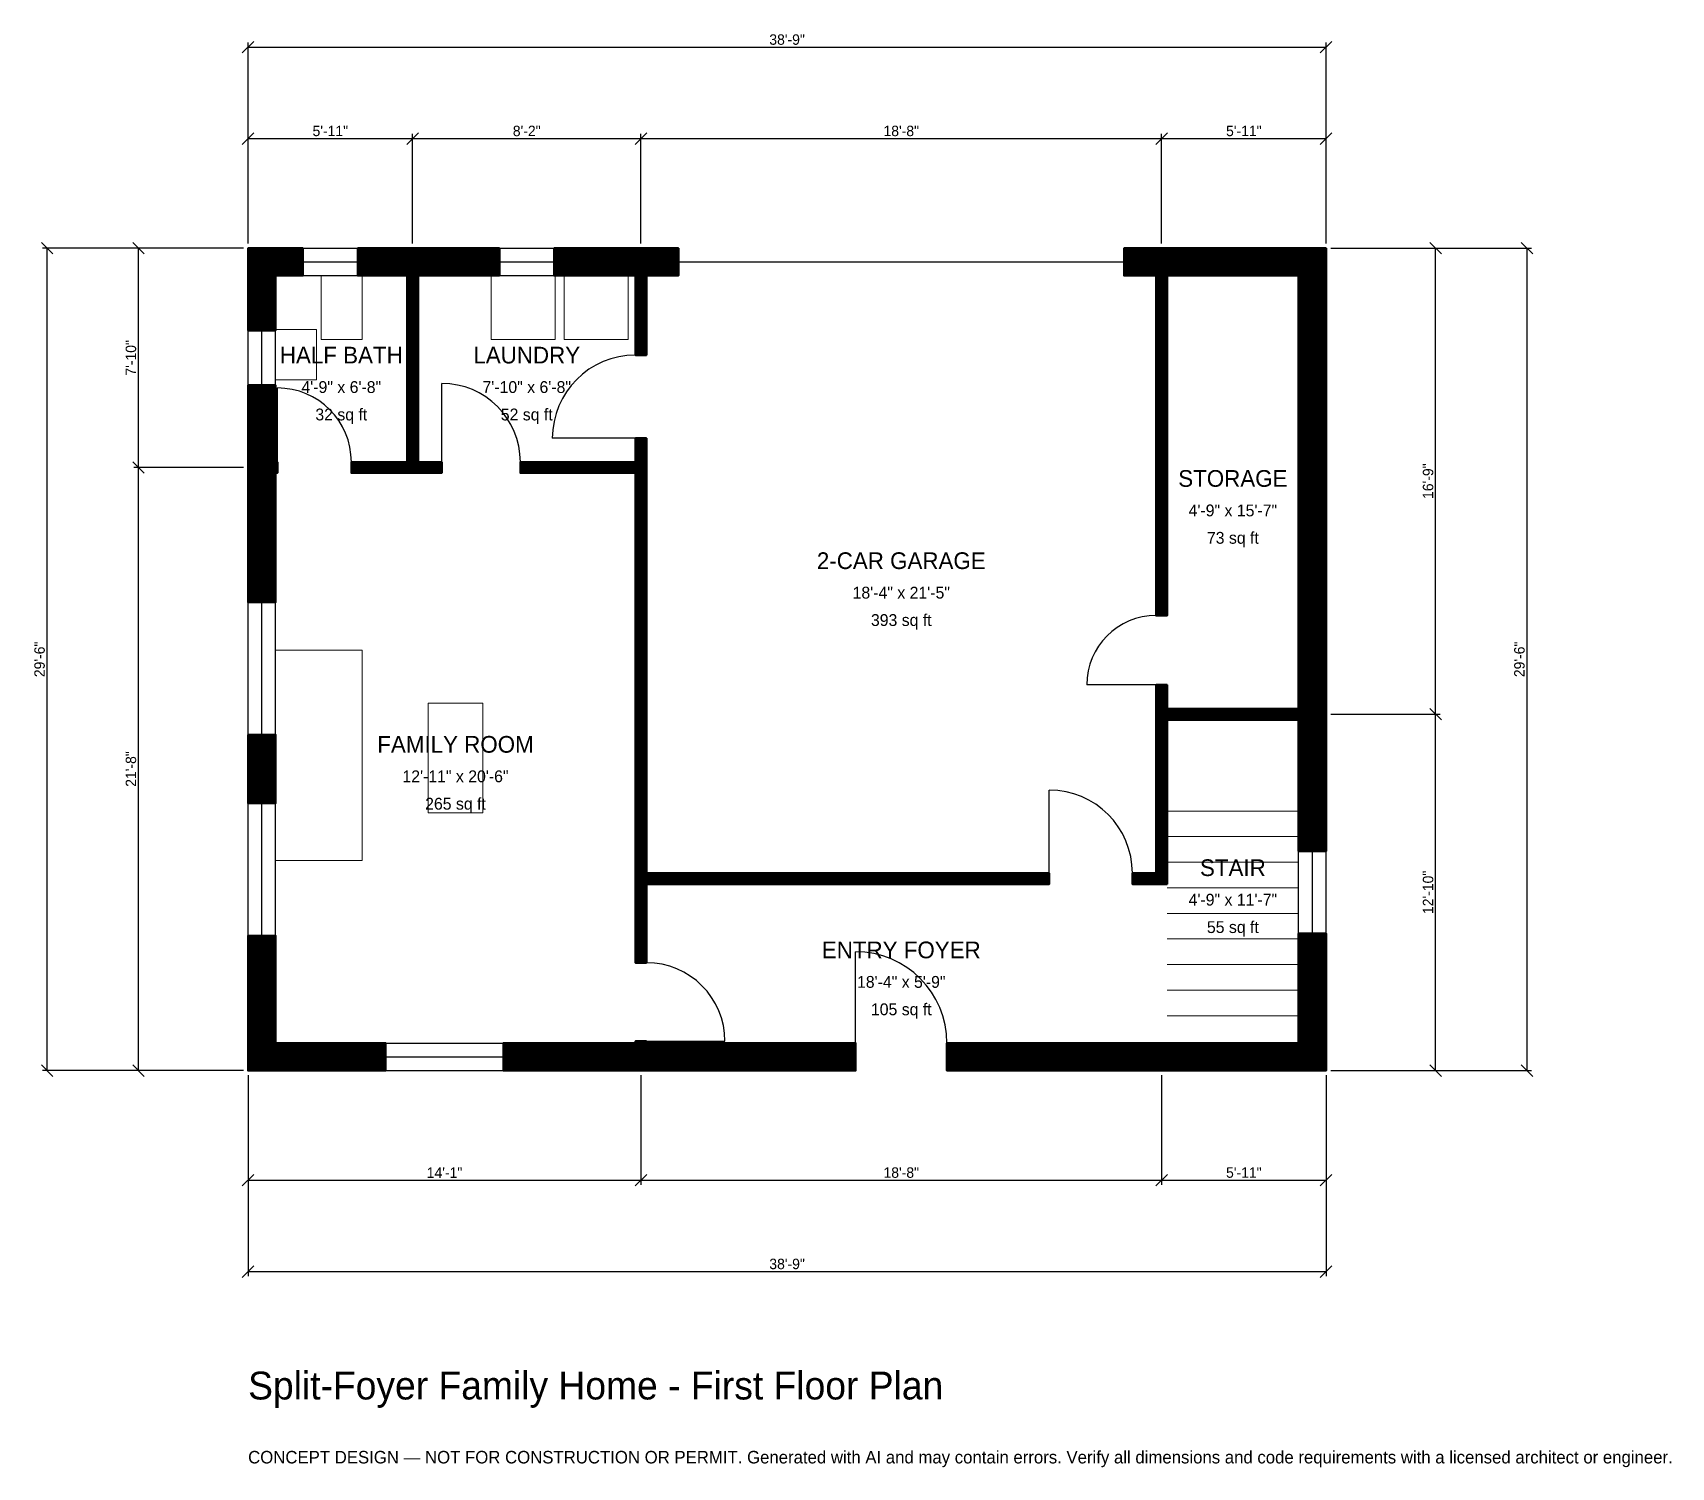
# Model space of a CAD drawing. Header units: inches. Extents: x -93 to 613, y -171 to 447.
import ezdxf
from ezdxf.enums import TextEntityAlignment as Align

# ---------------------------------------------------------------- set-up
doc = ezdxf.new("R2010")
doc.units = ezdxf.units.IN
doc.header["$MEASUREMENT"] = 0
doc.linetypes.add('DASHED', pattern=[0.6, 0.5, -0.1])
for name, color, linetype, lineweight in [('A-ANNO-DIMS', 1, 'Continuous', 13), ('A-ANNO-TEXT', 7, 'Continuous', 18), ('A-AREA-IDEN', 7, 'Continuous', 18), ('A-DOOR', 2, 'Continuous', 25), ('A-FLOR-FIXT', 9, 'Continuous', 13), ('A-FLOR-STRS', 3, 'Continuous', 18), ('A-FURN', 9, 'Continuous', 13), ('A-GLAZ', 4, 'Continuous', 25), ('A-WALL', 7, 'Continuous', 50), ('A-WALL-PATT', 8, 'Continuous', 13)]:
    doc.layers.add(name, color=color, linetype=linetype, lineweight=lineweight)
doc.dimstyles.new('PLAN', dxfattribs={"dimtxt": 4.5, "dimasz": 3, "dimexe": 2, "dimexo": 2, "dimgap": 1, "dimtad": 1, "dimdec": 0, "dimlunit": 4, "dimtsz": 2.5, "dimcen": 2.5, "dimclrd": 1, "dimclre": 1, "dimazin": 3, "dimtfac": 1, "dimtmove": 0, "dimatfit": 3})

msp = doc.modelspace()

# ---------------------------------------------------------------- hatches: boundary and pattern name
at = {"layer": 'A-WALL-PATT'}
h = msp.add_hatch(dxfattribs=at)
h.set_pattern_fill('ANSI31', color=8, scale=0.8)
h.paths.add_polyline_path([(163.3858, 0), (110.0394, 0), (110.0394, 11.811), (163.3858, 11.811), (166.9291, 11.811), (166.9291, 12.5984), (171.6535, 12.5984), (171.6535, 11.811), (175.1969, 11.811), (261.811, 11.811), (261.811, 0), (175.1969, 0), (171.6535, 0), (171.6535, 0), (166.9291, 0), (166.9291, 0), (163.3858, 0)])
h.paths.add_polyline_path([(11.811, 0), (11.811, 0), (0, 0), (0, 0), (0, 0), (0, 11.811), (0, 11.811), (0, 58.0709), (11.811, 58.0709), (11.811, 11.811), (59.252, 11.811), (59.252, 0), (11.811, 0)])
h.paths.add_polyline_path([(0, 144.685), (11.811, 144.685), (11.811, 115.1575), (0, 115.1575), (0, 144.685)])
h.paths.add_polyline_path([(0, 253.937), (0, 257.4803), (0, 257.4803), (0, 262.2047), (0, 262.2047), (0, 265.748), (0, 295.2756), (11.811, 295.2756), (11.811, 265.748), (11.811, 262.2047), (12.5984, 262.2047), (12.5984, 257.4803), (11.811, 257.4803), (11.811, 253.937), (11.811, 201.7717), (0, 201.7717), (0, 253.937)])
h.paths.add_polyline_path([(0, 342.5197), (0, 342.5197), (0, 354.3307), (0, 354.3307), (0, 354.3307), (11.811, 354.3307), (11.811, 354.3307), (23.622, 354.3307), (23.622, 342.5197), (11.811, 342.5197), (11.811, 318.8976), (0, 318.8976), (0, 342.5197)])
h.paths.add_polyline_path([(64.9606, 354.3307), (68.5039, 354.3307), (68.5039, 354.3307), (73.2283, 354.3307), (73.2283, 354.3307), (76.7717, 354.3307), (108.2677, 354.3307), (108.2677, 342.5197), (76.7717, 342.5197), (73.2283, 342.5197), (73.2283, 262.2047), (83.4646, 262.2047), (83.4646, 257.4803), (73.2283, 257.4803), (68.5039, 257.4803), (44.4882, 257.4803), (44.4882, 262.2047), (68.5039, 262.2047), (68.5039, 342.5197), (64.9606, 342.5197), (47.2441, 342.5197), (47.2441, 354.3307), (64.9606, 354.3307)])
h.paths.add_polyline_path([(163.3858, 354.3307), (166.9291, 354.3307), (166.9291, 354.3307), (171.6535, 354.3307), (171.6535, 354.3307), (175.1969, 354.3307), (185.4331, 354.3307), (185.4331, 342.5197), (175.1969, 342.5197), (171.6535, 342.5197), (171.6535, 308.2677), (166.9291, 308.2677), (166.9291, 342.5197), (163.3858, 342.5197), (131.8898, 342.5197), (131.8898, 354.3307), (163.3858, 354.3307)])
h.paths.add_polyline_path([(387.7953, 354.3307), (391.3386, 354.3307), (391.3386, 354.3307), (396.063, 354.3307), (396.063, 354.3307), (399.6063, 354.3307), (452.7559, 354.3307), (452.7559, 354.3307), (464.5669, 354.3307), (464.5669, 354.3307), (464.567, 354.3307), (464.567, 342.5197), (464.5669, 342.5197), (464.5669, 159.4488), (464.5669, 155.9055), (464.567, 155.9055), (464.567, 151.1811), (464.5669, 151.1811), (464.5669, 147.6378), (464.5669, 94.4882), (452.7559, 94.4882), (452.7559, 147.6378), (452.7559, 151.1811), (396.063, 151.1811), (396.063, 85.0394), (396.063, 80.315), (391.3386, 80.315), (381.1024, 80.315), (381.1024, 85.0394), (391.3386, 85.0394), (391.3386, 151.1811), (391.3386, 155.9055), (391.3386, 166.1417), (396.063, 166.1417), (396.063, 155.9055), (452.7559, 155.9055), (452.7559, 159.4488), (452.7559, 342.5197), (399.6063, 342.5197), (396.063, 342.5197), (396.063, 196.063), (391.3386, 196.063), (391.3386, 342.5197), (387.7953, 342.5197), (377.5591, 342.5197), (377.5591, 354.3307), (387.7953, 354.3307)])
h.paths.add_polyline_path([(464.5669, 11.811), (464.567, 11.811), (464.567, 0), (464.5669, 0), (464.5669, 0), (452.7559, 0), (452.7559, 0), (399.6063, 0), (387.7953, 0), (301.1811, 0), (301.1811, 11.811), (387.7953, 11.811), (399.6063, 11.811), (452.7559, 11.811), (452.7559, 59.0551), (464.5669, 59.0551), (464.5669, 11.811)])
h.paths.add_polyline_path([(166.9291, 262.2047), (166.9291, 272.4409), (171.6535, 272.4409), (171.6535, 262.2047), (171.6535, 257.4803), (171.6535, 85.0394), (345.2756, 85.0394), (345.2756, 80.315), (171.6535, 80.315), (171.6535, 46.4567), (166.9291, 46.4567), (166.9291, 80.315), (166.9291, 85.0394), (166.9291, 257.4803), (117.3228, 257.4803), (117.3228, 262.2047), (166.9291, 262.2047)])

# ---------------------------------------------------------------- linework, layer by layer
at = {"layer": 'A-DOOR', "linetype": 'DASHED'}
msp.add_line((185.4331, 348.4252), (377.5591, 348.4252), dxfattribs=at)
at = {"layer": 'A-DOOR'}
for p, q in [((12.5984, 262.2047), (12.5984, 294.0945)), ((83.4646, 262.2047), (83.4646, 296.063)), ((166.9291, 272.4409), (131.1024, 272.4409)), ((391.3386, 166.1417), (361.4173, 166.1417)), ((345.2756, 85.0394), (345.2756, 120.8661)), ((261.811, 11.811), (261.811, 51.1811)), ((171.6535, 12.5984), (205.5118, 12.5984))]:
    msp.add_line(p, q, dxfattribs=at)
for centre, radius, start, end in [((166.9291, 272.4409), 35.8268, 90, 180), ((12.5984, 262.2047), 31.8898, 0, 90), ((83.4646, 262.2047), 33.8583, 0, 90), ((391.3386, 166.1417), 29.9213, 90, 180), ((345.2756, 85.0394), 35.8268, 0, 90), ((261.811, 11.811), 39.3701, 0, 90), ((171.6535, 12.5984), 33.8583, 0, 90)]:
    msp.add_arc(centre, radius, start, end, dxfattribs=at)
at = {"layer": 'A-FLOR-FIXT'}
for points in [[(31.4961, 314.9606), (49.2126, 314.9606), (49.2126, 342.5197), (31.4961, 342.5197)], [(11.811, 297.6378), (29.5276, 297.6378), (29.5276, 319.2913), (11.811, 319.2913)]]:
    msp.add_lwpolyline(points, close=True, dxfattribs=at)
at = {"layer": 'A-FLOR-STRS'}
for p, q in [((396.063, 111.811), (452.7559, 111.811)), ((396.063, 100.7874), (452.7559, 100.7874)), ((396.063, 89.7638), (452.7559, 89.7638)), ((396.063, 78.7402), (452.7559, 78.7402)), ((396.063, 67.7165), (452.7559, 67.7165)), ((396.063, 56.6929), (452.7559, 56.6929)), ((396.063, 45.6693), (452.7559, 45.6693)), ((396.063, 34.6457), (452.7559, 34.6457)), ((396.063, 23.622), (452.7559, 23.622))]:
    msp.add_line(p, q, dxfattribs=at)
at = {"layer": 'A-FURN'}
for points in [[(104.7244, 314.9606), (132.2835, 314.9606), (132.2835, 342.5197), (104.7244, 342.5197)], [(136.2205, 314.9606), (163.7795, 314.9606), (163.7795, 342.5197), (136.2205, 342.5197)], [(11.811, 90.5512), (49.2126, 90.5512), (49.2126, 181.1024), (11.811, 181.1024)], [(77.5591, 111.0236), (101.1811, 111.0236), (101.1811, 158.2677), (77.5591, 158.2677)]]:
    msp.add_lwpolyline(points, close=True, dxfattribs=at)
at = {"layer": 'A-GLAZ'}
for p, q in [((23.622, 354.3307), (47.2441, 354.3307)), ((108.2677, 354.3307), (131.8898, 354.3307)), ((23.622, 348.4252), (47.2441, 348.4252)), ((108.2677, 348.4252), (131.8898, 348.4252)), ((23.622, 342.5197), (47.2441, 342.5197)), ((108.2677, 342.5197), (131.8898, 342.5197)), ((0, 295.2756), (0, 318.8976)), ((5.9055, 295.2756), (5.9055, 318.8976)), ((11.811, 295.2756), (11.811, 318.8976)), ((0, 144.685), (0, 201.7717)), ((5.9055, 144.685), (5.9055, 201.7717)), ((11.811, 144.685), (11.811, 201.7717)), ((0, 58.0709), (0, 115.1575)), ((5.9055, 58.0709), (5.9055, 115.1575)), ((11.811, 58.0709), (11.811, 115.1575)), ((452.7559, 59.0551), (452.7559, 94.4882)), ((458.6614, 59.0551), (458.6614, 94.4882)), ((464.5669, 59.0551), (464.5669, 94.4882)), ((59.252, 11.811), (110.0394, 11.811)), ((59.252, 5.9055), (110.0394, 5.9055)), ((59.252, 0), (110.0394, 0))]:
    msp.add_line(p, q, dxfattribs=at)
at = {"layer": 'A-WALL'}
for points in [[(0, 342.5197), (0, 342.5197), (0, 354.3307), (0, 354.3307), (0, 354.3307), (11.811, 354.3307), (11.811, 354.3307), (23.622, 354.3307), (23.622, 342.5197), (11.811, 342.5197), (11.811, 318.8976), (0, 318.8976), (0, 342.5197)], [(64.9606, 354.3307), (68.5039, 354.3307), (68.5039, 354.3307), (73.2283, 354.3307), (73.2283, 354.3307), (76.7717, 354.3307), (108.2677, 354.3307), (108.2677, 342.5197), (76.7717, 342.5197), (73.2283, 342.5197), (73.2283, 262.2047), (83.4646, 262.2047), (83.4646, 257.4803), (73.2283, 257.4803), (68.5039, 257.4803), (44.4882, 257.4803), (44.4882, 262.2047), (68.5039, 262.2047), (68.5039, 342.5197), (64.9606, 342.5197), (47.2441, 342.5197), (47.2441, 354.3307), (64.9606, 354.3307)], [(163.3858, 354.3307), (166.9291, 354.3307), (166.9291, 354.3307), (171.6535, 354.3307), (171.6535, 354.3307), (175.1969, 354.3307), (185.4331, 354.3307), (185.4331, 342.5197), (175.1969, 342.5197), (171.6535, 342.5197), (171.6535, 308.2677), (166.9291, 308.2677), (166.9291, 342.5197), (163.3858, 342.5197), (131.8898, 342.5197), (131.8898, 354.3307), (163.3858, 354.3307)], [(387.7953, 354.3307), (391.3386, 354.3307), (391.3386, 354.3307), (396.063, 354.3307), (396.063, 354.3307), (399.6063, 354.3307), (452.7559, 354.3307), (452.7559, 354.3307), (464.5669, 354.3307), (464.5669, 354.3307), (464.567, 354.3307), (464.567, 342.5197), (464.5669, 342.5197), (464.5669, 159.4488), (464.5669, 155.9055), (464.567, 155.9055), (464.567, 151.1811), (464.5669, 151.1811), (464.5669, 147.6378), (464.5669, 94.4882), (452.7559, 94.4882), (452.7559, 147.6378), (452.7559, 151.1811), (396.063, 151.1811), (396.063, 85.0394), (396.063, 80.315), (391.3386, 80.315), (381.1024, 80.315), (381.1024, 85.0394), (391.3386, 85.0394), (391.3386, 151.1811), (391.3386, 155.9055), (391.3386, 166.1417), (396.063, 166.1417), (396.063, 155.9055), (452.7559, 155.9055), (452.7559, 159.4488), (452.7559, 342.5197), (399.6063, 342.5197), (396.063, 342.5197), (396.063, 196.063), (391.3386, 196.063), (391.3386, 342.5197), (387.7953, 342.5197), (377.5591, 342.5197), (377.5591, 354.3307), (387.7953, 354.3307)], [(0, 253.937), (0, 257.4803), (0, 257.4803), (0, 262.2047), (0, 262.2047), (0, 265.748), (0, 295.2756), (11.811, 295.2756), (11.811, 265.748), (11.811, 262.2047), (12.5984, 262.2047), (12.5984, 257.4803), (11.811, 257.4803), (11.811, 253.937), (11.811, 201.7717), (0, 201.7717), (0, 253.937)], [(166.9291, 262.2047), (166.9291, 272.4409), (171.6535, 272.4409), (171.6535, 262.2047), (171.6535, 257.4803), (171.6535, 85.0394), (345.2756, 85.0394), (345.2756, 80.315), (171.6535, 80.315), (171.6535, 46.4567), (166.9291, 46.4567), (166.9291, 80.315), (166.9291, 85.0394), (166.9291, 257.4803), (117.3228, 257.4803), (117.3228, 262.2047), (166.9291, 262.2047)], [(0, 144.685), (11.811, 144.685), (11.811, 115.1575), (0, 115.1575), (0, 144.685)], [(11.811, 0), (11.811, 0), (0, 0), (0, 0), (0, 0), (0, 11.811), (0, 11.811), (0, 58.0709), (11.811, 58.0709), (11.811, 11.811), (59.252, 11.811), (59.252, 0), (11.811, 0)], [(464.5669, 11.811), (464.567, 11.811), (464.567, 0), (464.5669, 0), (464.5669, 0), (452.7559, 0), (452.7559, 0), (399.6063, 0), (387.7953, 0), (301.1811, 0), (301.1811, 11.811), (387.7953, 11.811), (399.6063, 11.811), (452.7559, 11.811), (452.7559, 59.0551), (464.5669, 59.0551), (464.5669, 11.811)], [(163.3858, 0), (110.0394, 0), (110.0394, 11.811), (163.3858, 11.811), (166.9291, 11.811), (166.9291, 12.5984), (171.6535, 12.5984), (171.6535, 11.811), (175.1969, 11.811), (261.811, 11.811), (261.811, 0), (175.1969, 0), (171.6535, 0), (171.6535, 0), (166.9291, 0), (166.9291, 0), (163.3858, 0)]]:
    msp.add_lwpolyline(points, close=True, dxfattribs=at)

# ---------------------------------------------------------------- texts
at = {"layer": 'A-ANNO-TEXT'}
for s, height, p in [('Split-Foyer Family Home - First Floor Plan', 12, (0, -141.7323)), ('CONCEPT DESIGN — NOT FOR CONSTRUCTION OR PERMIT. Generated with AI and may contain errors. Verify all dimensions and code requirements with a licensed architect or engineer.', 5.4, (0, -169.2913))]:
    msp.add_text(s, height=height, dxfattribs=at).set_placement(p)
at = {"layer": 'A-AREA-IDEN'}
for s, height, p in [('HALF BATH', 7.2, (40.1575, 308.2677)), ('LAUNDRY', 7.2, (120.0787, 308.2677)), ('4\'-9" x 6\'-8"', 5.1, (40.1575, 294.4882)), ('7\'-10" x 6\'-8"', 5.1, (120.0787, 294.4882)), ('32 sq ft', 5.1, (40.1575, 282.6772)), ('52 sq ft', 5.1, (120.0787, 282.6772)), ('STORAGE', 7.2, (424.4094, 255.1181)), ('4\'-9" x 15\'-7"', 5.1, (424.4094, 241.3386)), ('73 sq ft', 5.1, (424.4094, 229.5276)), ('2-CAR GARAGE', 7.2, (281.4961, 219.685)), ('18\'-4" x 21\'-5"', 5.1, (281.4961, 205.9055)), ('393 sq ft', 5.1, (281.4961, 194.0945)), ('FAMILY ROOM', 7.2, (89.3701, 140.5512)), ('12\'-11" x 20\'-6"', 5.1, (89.3701, 126.7717)), ('265 sq ft', 5.1, (89.3701, 114.9606)), ('STAIR', 7.2, (424.4094, 87.4016)), ('4\'-9" x 11\'-7"', 5.1, (424.4094, 73.622)), ('55 sq ft', 5.1, (424.4094, 61.811)), ('ENTRY FOYER', 7.2, (281.4961, 51.9685)), ('18\'-4" x 5\'-9"', 5.1, (281.4961, 38.189)), ('105 sq ft', 5.1, (281.4961, 26.378))]:
    msp.add_text(s, height=height, dxfattribs=at).set_placement(p, align=Align.MIDDLE_CENTER)

# ---------------------------------------------------------------- dimensions: what is measured, and where the dimension line sits
at = {"layer": 'A-ANNO-DIMS'}
for base, p1, p2, text in [((0, 440.9449), (0, 354.3307), (464.5669, 354.3307), '38\'-9"'), ((0, 401.5748), (0, 354.3307), (70.8661, 354.3307), '5\'-11"'), ((70.8661, 401.5748), (70.8661, 354.3307), (169.2913, 354.3307), '8\'-2"'), ((169.2913, 401.5748), (169.2913, 354.3307), (393.7008, 354.3307), '18\'-8"'), ((393.7008, 401.5748), (393.7008, 354.3307), (464.5669, 354.3307), '5\'-11"'), ((0, -47.2441), (0, 0), (169.2913, 0), '14\'-1"'), ((0, -86.6142), (0, 0), (464.5669, 0), '38\'-9"'), ((169.2913, -47.2441), (169.2913, 0), (393.7008, 0), '18\'-8"'), ((393.7008, -47.2441), (393.7008, 0), (464.5669, 0), '5\'-11"')]:
    msp.add_linear_dim(base=base, p1=p1, p2=p2, text=text, dimstyle='PLAN', dxfattribs=at).render()
for base, p1, p2, text in [((-86.6142, 0), (0, 0), (0, 354.3307), '29\'-6"'), ((-47.2441, 259.8425), (0, 259.8425), (0, 354.3307), '7\'-10"'), ((511.811, 153.5433), (464.5669, 153.5433), (464.5669, 354.3307), '16\'-9"'), ((551.1811, 0), (464.5669, 0), (464.5669, 354.3307), '29\'-6"'), ((-47.2441, 0), (0, 0), (0, 259.8425), '21\'-8"'), ((511.811, 0), (464.5669, 0), (464.5669, 153.5433), '12\'-10"')]:
    msp.add_linear_dim(base=base, p1=p1, p2=p2, angle=90, text=text, dimstyle='PLAN', dxfattribs=at).render()

doc.saveas('drawing.dxf')
